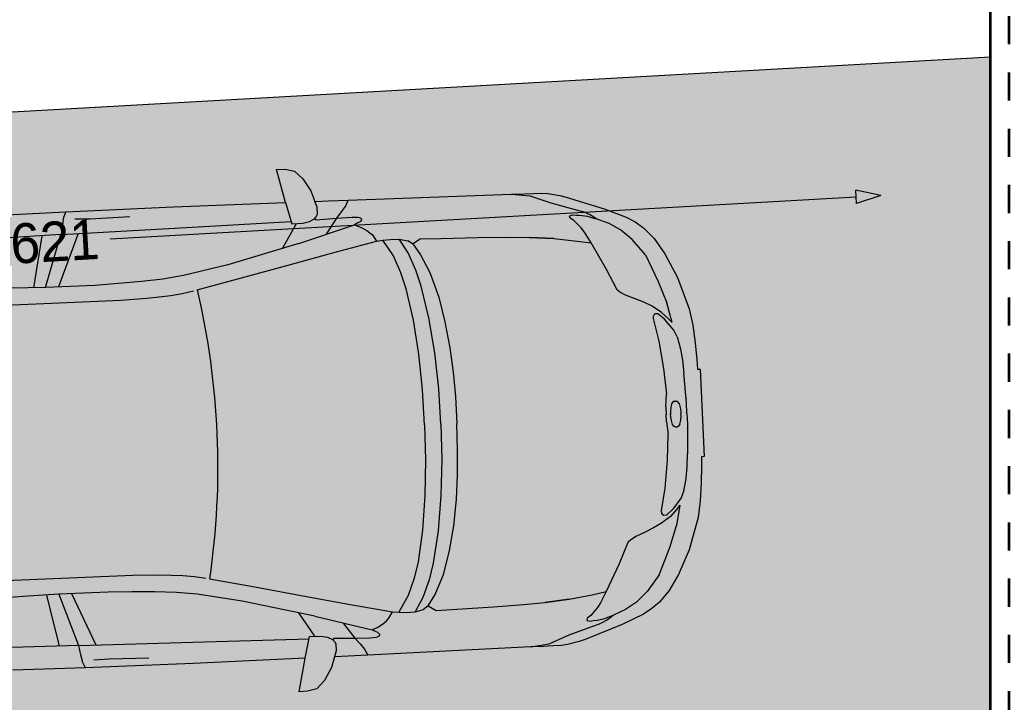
# Model space of a CAD drawing. Header units: millimetres. Extents: x 635850 to 824661, y -5878409 to -5774454.
# Drawn here: x 782002 to 785725, y -5785542 to -5782973 of the extents above; entities that cross this region are included whole.
import ezdxf

# ---------------------------------------------------------------- set-up
doc = ezdxf.new("R2010")
doc.units = ezdxf.units.MM
doc.header["$MEASUREMENT"] = 0
doc.linetypes.add('Dashed', pattern=[211.666667, 105.833333, -105.833333])
for name, color, linetype, lineweight, true_color in [('2D Drafting - General_Pen_No__241', 7, 'Continuous', 13, 0xe8e8e8), ('A - Ndertesa 1 - Veturat_Pen_No__102', 7, 'Continuous', 13, 0xcccccc), ('A - Ndertesa 7 - Ndertesa 4 - Dimensionimi Bazik_Pen_No__102', 7, 'Continuous', 13, 0xcccccc), ('A - Ndertesa 7 - Ndertesa 4 - Dimensionimi Bazik_Pen_No__82', 7, 'Continuous', 20, 0xaaaaaa), ('A - Ndertesa 7 - Veturat_Pen_No__102', 7, 'Continuous', 13, 0xcccccc), ('A - Situacioni_Pen_No__82', 7, 'Continuous', 20, 0xaaaaaa)]:
    doc.layers.add(name, color=color, linetype=linetype, lineweight=lineweight, true_color=true_color)
doc.layers.add('A - Ndertesa 5 - 2D Drafting - General_Pen_No__6', color=5, linetype='Continuous', lineweight=35)
doc.layers.add('A - Ndertesa 7  - Pllaka meskatitt_Pen_No__7', color=7, linetype='Continuous', lineweight=35)
doc.layers.add('A - Ndertesa 7  - Pllaka meskatitt', color=7, linetype='Continuous')
doc.layers.add('A - Ndertesa 7 - Ndertesa 4 - Dimensionimi Bazik', color=7, linetype='Continuous')
doc.styles.add('GENERATED_STYLE_1', font='GOTHIC.TTF')
doc.dimstyles.new('GENERATED_STYLE__1', dxfattribs={"dimtxt": 150, "dimasz": 91.78744, "dimexe": 0.18, "dimexo": 0.0625, "dimgap": 0, "dimtad": 0, "dimdec": 0, "dimlfac": 0.1, "dimzin": 0, "dimdsep": 46, "dimtxsty": 'GENERATED_STYLE_1', "dimblk": 'ARROWHEAD_5', "dimblk1": 'ARROWHEAD_5', "dimblk2": 'ARROWHEAD_5', "dimcen": 0.09, "dimse1": 1, "dimse2": 1, "dimclrd": 256, "dimclre": 256, "dimclrt": 256, "dimadec": 0, "dimazin": 0, "dimtfac": 1, "dimtdec": 4, "dimtmove": 0, "dimatfit": 3, "dimfxl": 0, "dimtolj": 1, "dimtzin": 0, "dimarcsym": 0})

# ---------------------------------------------------------------- blocks, each defined once
blk = doc.blocks.new('Slab_4', base_point=(764617.5, -5778938.9))
at = {"layer": 'A - Ndertesa 7  - Pllaka meskatitt_Pen_No__7', "color": 7, "linetype": 'Continuous', "lineweight": 35, "flags": 128}
blk.add_lwpolyline([(764617.5, -5778938.9), (750355, -5780623.3), (750355, -5821675.8), (764660.1, -5821033.7), (785655, -5820354.8), (785655, -5777754.2), (764617.5, -5778938.7)], close=True, dxfattribs=at)
blk = doc.blocks.new('Car 05 25')
at = {"layer": 'A - Ndertesa 1 - Veturat_Pen_No__102', "color": 254, "linetype": 'Continuous', "lineweight": 13, "true_color": 0xcccccc}
for p, q in [((1129.9, 858.5), (1120.7, 838.2)), ((1957.8, 858.1), (1977.2, 777.4)), ((2075.3, 835.7), (2067.9, 857.7)), ((2182.3, 834.1), (2193.2, 856.5)), ((1119.5, 833.3), (1115.1, 808.9)), ((1120.2, 836.3), (1119.5, 833.3)), ((1120.7, 838.2), (1120.2, 836.3)), ((1162.6, 830.5), (1220.1, 829.1)), ((1220.1, 829.1), (1369.7, 831.5)), ((2075.2, 809.4), (2075.3, 835.7)), ((2166.8, 813.8), (2182.3, 834.1)), ((2808, 852.6), (2876.9, 843.3)), ((2876.9, 843.3), (2954.2, 813.7)), ((2904.1, 832.9), (2905.1, 832.8)), ((1115.1, 808.9), (1108.6, 774)), ((1537.6, 780), (1975, 786.1)), ((2019.6, 777.4), (2044.5, 783.1)), ((2044.5, 783.1), (2063.4, 792.3)), ((2063.4, 792.3), (2070.4, 799.9)), ((2068.7, 787.7), (2065.4, 794.5)), ((2068.7, 787.7), (2148, 790.5)), ((2070.4, 799.9), (2075.2, 809.4)), ((2106.5, 732.2), (2148, 790.5)), ((2148, 790.5), (2166.8, 813.8)), ((2148, 790.5), (2205.6, 792.2)), ((2205.6, 792.2), (2227.2, 791)), ((2227.2, 791), (2232.6, 790)), ((2232.6, 790), (2237.9, 787.3)), ((2240.8, 784), (2237.9, 787.3)), ((2240.9, 780.5), (2240.8, 784)), ((2954.2, 813.7), (3075.8, 774.7)), ((1108.6, 774), (813.6, 769.3)), ((1036.3, 772.8), (996.5, 578.8)), ((1042, 578), (1107.6, 774)), ((1173.3, 774.9), (1090.3, 577.9)), ((1108.6, 774), (1537.6, 780)), ((1939.2, 686.2), (1995.9, 777.4)), ((1977.2, 777.4), (2019.6, 777.4)), ((2000.4, 701.6), (2213.5, 763)), ((2226.6, 769.9), (2213.5, 763)), ((2213.5, 763), (2238.3, 752.2)), ((2234.4, 774), (2226.6, 769.9)), ((2238.5, 776.9), (2234.4, 774)), ((2238.3, 752.2), (2258.5, 739.7)), ((2238.5, 776.9), (2240.9, 780.5)), ((3022.5, 758.3), (3023.7, 762.5)), ((3024.5, 753.7), (3022.5, 758.3)), ((3023.7, 762.5), (3034.6, 765.1)), ((3037.9, 743.5), (3024.5, 753.7)), ((3034.6, 765.1), (3046.9, 763.8)), ((3046.9, 763.8), (3060.9, 762.9)), ((3060.9, 762.9), (3089.9, 757.4)), ((3100.5, 763.1), (3075.8, 774.7)), ((3089.9, 757.4), (3108.4, 751.4)), ((3114.1, 753.3), (3100.5, 763.1)), ((3108.4, 751.4), (3122.9, 746.4)), ((3122.9, 746.4), (3114.1, 753.3)), ((3170.1, 726.6), (3122.9, 746.4)), ((2258.5, 739.7), (2269, 731.1)), ((2269, 731.1), (2278.8, 722)), ((2278.8, 722), (2293.8, 697.7)), ((3050.6, 730.7), (3037.9, 743.5)), ((3064.5, 714.6), (3050.6, 730.7)), ((3077, 697.8), (3064.5, 714.6)), ((3211.7, 701), (3170.1, 726.6)), ((2000.4, 701.6), (1730.4, 633.8)), ((2122, 660), (2293.8, 697.7)), ((2293.8, 697.7), (2317.2, 700.7)), ((2293.8, 697.6), (2293.8, 697.7)), ((2317.2, 700.7), (2345.7, 702.7)), ((2355.1, 639.9), (2317.2, 700.7)), ((2345.7, 702.7), (2378.9, 702)), ((2410.1, 649.1), (2378.9, 702)), ((2378.9, 702), (2410.6, 694.2)), ((2410.6, 694.2), (2410.6, 694.2)), ((2428.7, 681.7), (2410.6, 694.2)), ((2428.7, 681.7), (2457.3, 700)), ((2428.8, 681.7), (2428.7, 681.7)), ((2428.8, 681.7), (2456.7, 639.8)), ((2457.3, 700), (2535.5, 698)), ((2535.4, 698), (2673.2, 695.5)), ((2535.5, 698), (2535.5, 698)), ((2673.2, 695.5), (2787.2, 691.5)), ((2787.2, 691.5), (2868.4, 687.2)), ((2868.4, 687.2), (2959.7, 679)), ((2959.7, 679), (2868.4, 687.2)), ((2959.7, 679), (3047.2, 666.2)), ((3100, 656.6), (3077, 697.8)), ((3254.3, 663.2), (3211.7, 701)), ((1730.4, 633.8), (1562, 600.6)), ((1952.8, 621.3), (2122, 660)), ((2379.8, 575.4), (2355.1, 639.9)), ((2436, 583.2), (2410.1, 649.1)), ((2456.7, 639.8), (2487.2, 574.3)), ((3047.2, 666.2), (3100, 656.6)), ((3152.9, 553.9), (3100, 656.6)), ((3301.9, 602.8), (3254.3, 663.2)), ((1562, 600.6), (1483.9, 590.1)), ((1779.6, 581.8), (1952.8, 621.3)), ((3301.9, 602.8), (3346, 501.4)), ((907.3, 580.3), (772.8, 585)), ((1042, 578), (907.3, 580.3)), ((1227.8, 577.5), (1042, 578)), ((1316.1, 580.5), (1227.8, 577.5)), ((1403, 584.4), (1316.1, 580.5)), ((1483.9, 590.1), (1403, 584.4)), ((1610.7, 544.1), (1779.6, 581.8)), ((2397.3, 514.3), (2379.8, 575.4)), ((2453.6, 521.6), (2436, 583.2)), ((2487.2, 574.3), (2491.8, 562)), ((2491.8, 562), (2517.9, 477)), ((1322.6, 518.1), (1420.5, 521.7)), ((1420.5, 521.7), (1466.6, 524)), ((1466.6, 524), (1510.9, 527.6)), ((1510.9, 527.6), (1554.3, 533.1)), ((1554.3, 533.1), (1596.8, 541)), ((1597.3, 541.2), (1596.7, 540.9)), ((2477.6, 401.1), (2453.6, 521.6)), ((3189.6, 475.6), (3152.9, 553.9)), ((756.8, 518.1), (1322.6, 518.1)), ((2419.3, 395.7), (2397.3, 514.3)), ((3346, 501.4), (3374.3, 419.6)), ((2517.9, 477), (2537.5, 384.1)), ((3199.4, 466.8), (3189.6, 475.6)), ((3220.7, 454.4), (3199.4, 466.8)), ((3256.1, 439.2), (3220.7, 454.4)), ((3288.4, 425.1), (3256.1, 439.2)), ((3319.4, 408.4), (3288.4, 425.1)), ((3391.1, 344.2), (3374.3, 419.6)), ((2433.7, 266.1), (2419.3, 395.7)), ((2493.9, 269.1), (2477.6, 401.1)), ((2537.5, 384.1), (2551.5, 285.6)), ((3353.5, 384.3), (3319.4, 408.4)), ((3324.7, 377.3), (3321.2, 370.5)), ((3328.3, 379.6), (3324.7, 377.3)), ((3338.5, 379.5), (3328.3, 379.6)), ((3363.6, 357.8), (3338.5, 379.5)), ((3377.2, 360), (3353.5, 384.3)), ((3321.2, 370.5), (3321, 362.1)), ((3321, 362.1), (3338.3, 276.9)), ((3396.7, 315.8), (3363.6, 357.8)), ((3391.1, 344.2), (3377.2, 360)), ((3408.1, 289.4), (3396.7, 315.8)), ((2441.6, 132), (2433.7, 266.1)), ((2503.1, 133.2), (2493.9, 269.1)), ((2551.5, 285.6), (2559.7, 193.7)), ((3338.3, 276.9), (3351.9, 172.7)), ((3408.1, 289.4), (3413.8, 267.3)), ((3413.8, 267.3), (3418.5, 242.9)), ((3418.5, 242.9), (3424, 200.7)), ((2559.7, 193.7), (2564.4, 101.2)), ((3424, 200.7), (3427.7, 152)), ((3351.9, 172.7), (3358.3, 75.9)), ((3432.4, 40), (3427.7, 152)), ((2444, 0), (2441.6, 132)), ((2506, 0), (2503.1, 133.2)), ((2564.4, 101.2), (2566, 0)), ((3354, 27.9), (3358.3, 75.9)), ((3376.3, 39), (3372.5, 23.7)), ((3382, 46.6), (3376.3, 39)), ((3386.2, 48.4), (3382, 46.6)), ((3386.2, 48.4), (3394.3, 48.4)), ((3398.5, 46.6), (3394.3, 48.4)), ((3404.2, 39), (3398.5, 46.6)), ((3404.2, 39), (3408, 23.7)), ((3431.8, 57.4), (3431.8, 56.8)), ((3432, 0), (3432.4, 40)), ((2444, 0), (2441.6, -132)), ((2564.4, -101.2), (2566, 0)), ((3354, 27.9), (3354, -0.8)), ((3354, -27.9), (3354, 0.8)), ((3370.9, 11.7), (3370.3, -0.8)), ((3370.9, -11.7), (3370.3, 0.8)), ((3372.5, 23.7), (3370.9, 11.7)), ((3408, 23.7), (3409.8, 8.1)), ((3409.8, 8.1), (3409.8, 0)), ((3432, 0), (3432.4, -40)), ((2506, 0), (2503.1, -133.2)), ((3354, -27.9), (3358.3, -75.9)), ((3372.5, -23.7), (3370.9, -11.7)), ((3376.3, -39), (3372.5, -23.7)), ((3404.2, -39), (3408, -23.7)), ((3408, -23.7), (3409.8, -8.1)), ((3409.8, -8.1), (3409.8, 0)), ((3382, -46.6), (3376.3, -39)), ((3386.2, -48.4), (3382, -46.6)), ((3386.2, -48.4), (3394.3, -48.4)), ((3398.5, -46.6), (3394.3, -48.4)), ((3404.2, -39), (3398.5, -46.6)), ((3432.4, -40), (3427.7, -152)), ((3431.8, -57.4), (3431.8, -56.8)), ((2559.7, -193.7), (2564.4, -101.2)), ((3351.9, -172.7), (3358.3, -75.9)), ((2441.6, -132), (2433.7, -266.1)), ((2503.1, -133.2), (2493.9, -269.1)), ((3338.3, -276.9), (3351.9, -172.7)), ((3424, -200.7), (3427.7, -152)), ((2551.5, -285.6), (2559.7, -193.7)), ((3418.5, -242.9), (3424, -200.7)), ((3413.8, -267.3), (3418.5, -242.9)), ((2433.7, -266.1), (2419.3, -395.7)), ((2493.9, -269.1), (2477.6, -401.1)), ((2537.5, -384.1), (2551.5, -285.6)), ((3321, -362.1), (3338.3, -276.9)), ((3408.1, -289.4), (3396.7, -315.8)), ((3408.1, -289.4), (3413.8, -267.3)), ((3396.7, -315.8), (3363.6, -357.8)), ((3321.2, -370.5), (3321, -362.1)), ((3324.7, -377.3), (3321.2, -370.5)), ((3363.6, -357.8), (3338.5, -379.5)), ((3377.2, -360), (3353.5, -384.3)), ((3391.1, -344.2), (3374.3, -419.6)), ((3391.1, -344.2), (3377.2, -360)), ((2419.3, -395.7), (2397.3, -514.3)), ((2477.6, -401.1), (2453.6, -521.6)), ((2517.9, -477), (2537.5, -384.1)), ((3319.4, -408.4), (3288.4, -425.1)), ((3353.5, -384.3), (3319.4, -408.4)), ((3328.3, -379.6), (3324.7, -377.3)), ((3338.5, -379.5), (3328.3, -379.6)), ((3256.1, -439.2), (3220.7, -454.4)), ((3288.4, -425.1), (3256.1, -439.2)), ((3346, -501.4), (3374.3, -419.6)), ((2491.8, -562), (2517.9, -477)), ((3189.6, -475.6), (3152.9, -553.9)), ((3199.4, -466.8), (3189.6, -475.6)), ((3220.7, -454.4), (3199.4, -466.8)), ((756.8, -518.1), (1322.6, -518.1)), ((1322.6, -518.1), (1420.5, -521.7)), ((2397.3, -514.3), (2379.8, -575.4)), ((3301.9, -602.8), (3346, -501.4)), ((1420.5, -521.7), (1466.6, -524)), ((1466.6, -524), (1510.9, -527.6)), ((1510.9, -527.6), (1554.3, -533.1)), ((1554.3, -533.1), (1596.8, -541)), ((1597.3, -541.2), (1596.7, -540.9)), ((1610.7, -544.1), (1779.6, -581.8)), ((2453.6, -521.6), (2436, -583.2)), ((3152.9, -553.9), (3100, -656.6)), ((1042, -578), (907.3, -580.3)), ((1036.3, -772.8), (996.5, -578.8)), ((1227.8, -577.5), (1042, -578)), ((1042, -578), (1107.6, -774)), ((1173.3, -774.9), (1090.3, -577.9)), ((1316.1, -580.5), (1227.8, -577.5)), ((1403, -584.4), (1316.1, -580.5)), ((1483.9, -590.1), (1403, -584.4)), ((1562, -600.6), (1483.9, -590.1)), ((1779.6, -581.8), (1952.8, -621.3)), ((2379.8, -575.4), (2355.1, -639.9)), ((2436, -583.2), (2410.1, -649.1)), ((2456.7, -639.8), (2487.2, -574.3)), ((2487.2, -574.3), (2491.8, -562)), ((1730.4, -633.8), (1562, -600.6)), ((1952.8, -621.3), (2122, -660)), ((3301.9, -602.8), (3254.3, -663.2)), ((2000.4, -701.6), (1730.4, -633.8)), ((2122, -660), (2293.8, -697.7)), ((2355.1, -639.9), (2317.2, -700.7)), ((2410.1, -649.1), (2378.9, -702)), ((2428.8, -681.7), (2456.7, -639.8)), ((2959.7, -679), (3047.2, -666.2)), ((3047.2, -666.2), (3100, -656.6)), ((3100, -656.6), (3077, -697.8)), ((3254.3, -663.2), (3211.7, -701)), ((1939.2, -686.2), (1995.9, -777.4)), ((2000.4, -701.6), (2213.5, -763)), ((2278.8, -722), (2293.8, -697.7)), ((2293.8, -697.6), (2293.8, -697.7)), ((2293.8, -697.7), (2317.2, -700.7)), ((2317.2, -700.7), (2345.7, -702.7)), ((2345.7, -702.7), (2378.9, -702)), ((2378.9, -702), (2410.6, -694.2)), ((2428.7, -681.7), (2410.6, -694.2)), ((2410.6, -694.2), (2410.6, -694.2)), ((2428.8, -681.7), (2428.7, -681.7)), ((2428.7, -681.7), (2457.3, -700)), ((2457.3, -700), (2535.5, -698)), ((2535.4, -698), (2673.2, -695.5)), ((2535.5, -698), (2535.5, -698)), ((2673.2, -695.5), (2787.2, -691.5)), ((2787.2, -691.5), (2868.4, -687.2)), ((2868.4, -687.2), (2959.7, -679)), ((2959.7, -679), (2868.4, -687.2)), ((3077, -697.8), (3064.5, -714.6)), ((3211.7, -701), (3170.1, -726.6)), ((2106.5, -732.2), (2148, -790.5)), ((2238.3, -752.2), (2258.5, -739.7)), ((2258.5, -739.7), (2269, -731.1)), ((2269, -731.1), (2278.8, -722)), ((3037.9, -743.5), (3024.5, -753.7)), ((3050.6, -730.7), (3037.9, -743.5)), ((3064.5, -714.6), (3050.6, -730.7)), ((3170.1, -726.6), (3122.9, -746.4)), ((1108.6, -774), (813.6, -769.3)), ((1108.6, -774), (1537.6, -780)), ((1115.1, -808.9), (1108.6, -774)), ((1537.6, -780), (1975, -786.1)), ((1957.8, -858.1), (1977.2, -777.4)), ((1977.2, -777.4), (2019.6, -777.4)), ((2019.6, -777.4), (2044.5, -783.1)), ((2213.5, -763), (2238.3, -752.2)), ((2226.6, -769.9), (2213.5, -763)), ((2234.4, -774), (2226.6, -769.9)), ((2238.5, -776.9), (2234.4, -774)), ((2238.5, -776.9), (2240.9, -780.5)), ((2240.9, -780.5), (2240.8, -784)), ((2954.2, -813.7), (3075.8, -774.7)), ((3024.5, -753.7), (3022.5, -758.3)), ((3022.5, -758.3), (3023.7, -762.5)), ((3023.7, -762.5), (3034.6, -765.1)), ((3034.6, -765.1), (3046.9, -763.8)), ((3046.9, -763.8), (3060.9, -762.9)), ((3060.9, -762.9), (3089.9, -757.4)), ((3100.5, -763.1), (3075.8, -774.7)), ((3089.9, -757.4), (3108.4, -751.4)), ((3114.1, -753.3), (3100.5, -763.1)), ((3108.4, -751.4), (3122.9, -746.4)), ((3122.9, -746.4), (3114.1, -753.3)), ((1119.5, -833.3), (1115.1, -808.9)), ((2044.5, -783.1), (2063.4, -792.3)), ((2063.4, -792.3), (2070.4, -799.9)), ((2068.7, -787.7), (2065.4, -794.5)), ((2068.7, -787.7), (2148, -790.5)), ((2070.4, -799.9), (2075.2, -809.4)), ((2075.2, -809.4), (2075.3, -835.7)), ((2148, -790.5), (2166.8, -813.8)), ((2148, -790.5), (2205.6, -792.2)), ((2166.8, -813.8), (2182.3, -834.1)), ((2205.6, -792.2), (2227.2, -791)), ((2227.2, -791), (2232.6, -790)), ((2232.6, -790), (2237.9, -787.3)), ((2240.8, -784), (2237.9, -787.3)), ((2876.9, -843.3), (2954.2, -813.7)), ((1120.2, -836.3), (1119.5, -833.3)), ((1120.7, -838.2), (1120.2, -836.3)), ((1129.9, -858.5), (1120.7, -838.2)), ((1162.6, -830.5), (1220.1, -829.1)), ((1220.1, -829.1), (1369.7, -831.5)), ((2075.3, -835.7), (2067.9, -857.7)), ((2182.3, -834.1), (2193.2, -856.5)), ((2808, -852.6), (2876.9, -843.3))]:
    blk.add_line(p, q, dxfattribs=at)
at = {"layer": 'A - Ndertesa 1 - Veturat_Pen_No__102', "color": 254, "linetype": 'Continuous', "lineweight": 13, "true_color": 0xcccccc, "flags": 128}
blk.add_lwpolyline([(856.5, -856.2), (1129.9, -858.5), (1536.1, -860.4), (1957.8, -858.1), (1928.9, -983.2), (1961.1, -983.2), (1996.9, -974.9), (2026.9, -945), (2054.6, -897.6), (2067.9, -857.7), (2119.9, -857.4), (2193.2, -856.5), (2808, -852.6), (2855.7, -852.6), (2891.4, -852.5), (2922.5, -852), (2945.2, -849.4), (2989.6, -839.6), (3013.6, -833.1), (3154.3, -782.6), (3235.9, -747.6), (3269.1, -728.3), (3298.6, -705.6), (3337.3, -663.4), (3374.5, -603.6), (3418.4, -512.7), (3457.5, -393.1), (3468.3, -330.9), (3474.5, -263.7), (3478.3, -199.9), (3479.4, -164.9), (3489.5, -164.9), (3489.5, 164.9), (3479.4, 164.9), (3478.3, 199.9), (3474.5, 263.7), (3468.3, 330.9), (3457.5, 393.1), (3418.4, 512.7), (3374.5, 603.6), (3337.3, 663.4), (3298.6, 705.6), (3269.1, 728.3), (3235.9, 747.6), (3154.3, 782.6), (3013.6, 833.1), (2989.6, 839.6), (2945.2, 849.4), (2922.5, 852), (2891.4, 852.5), (2855.7, 852.6), (2808, 852.6), (2193.2, 856.5), (2119.9, 857.4), (2067.9, 857.7), (2054.6, 897.6), (2026.9, 945), (1996.9, 974.9), (1961.1, 983.2), (1928.9, 983.2), (1957.8, 858.1), (1536.1, 860.4), (1129.9, 858.5), (856.5, 856.2)], dxfattribs=at)
at = {"layer": 'A - Ndertesa 1 - Veturat_Pen_No__102', "color": 254, "linetype": 'Continuous', "lineweight": 13, "true_color": 0xcccccc}
blk.add_arc((-1245.2, 0), 2907.3, 349.2142, 10.7858, dxfattribs=at)
blk = doc.blocks.new('*D1650', base_point=(664183.8, -5827429.5))
at = {"layer": 'A - Ndertesa 7 - Ndertesa 4 - Dimensionimi Bazik_Pen_No__102', "linetype": 'Continuous', "lineweight": 13, "true_color": 0xcccccc}
for points in [[(785655, -5781688.3), (785560.4, -5781668.6), (785563.2, -5781718.5)], [(750363.7, -5783673.7), (750458.2, -5783693.4), (750455.4, -5783643.5)]]:
    blk.add_hatch(color=254, dxfattribs=at).paths.add_polyline_path(points)
at = {"layer": 'A - Ndertesa 7 - Ndertesa 4 - Dimensionimi Bazik_Pen_No__102', "color": 254, "linetype": 'Continuous', "lineweight": 13, "true_color": 0xcccccc}
for p, q in [((785563.2, -5781718.5), (785560.4, -5781668.6)), ((785655, -5781688.3), (785560.4, -5781668.6)), ((785561.8, -5781693.6), (768295.5, -5782664.9)), ((785655, -5781688.3), (785563.2, -5781718.5)), ((767723.1, -5782697.1), (750456.8, -5783668.5)), ((750363.7, -5783673.7), (750455.4, -5783643.5)), ((750455.4, -5783643.5), (750458.2, -5783693.4)), ((750363.7, -5783673.7), (750458.2, -5783693.4))]:
    blk.add_line(p, q, dxfattribs=at)
at = {"layer": 'A - Ndertesa 7 - Ndertesa 4 - Dimensionimi Bazik_Pen_No__82', "color": 253, "lineweight": 20, "true_color": 0xaaaaaa, "insert": (767751.4, -5782770.7), "char_height": 150, "attachment_point": 7, "rotation": 3.2198, "style": 'GENERATED_STYLE_1'}
blk.add_mtext('\\A1;{\\pql;\\fCentury Gothic|b0|i0|c0|p34;3,535}', dxfattribs=at)
blk = doc.blocks.new('ARROWHEAD_5')
at = {"linetype": 'Continuous', "lineweight": 0}
blk.add_hatch(color=0, dxfattribs=at).paths.add_polyline_path([(-1, 0.2679), (0, 0), (-1, -0.2679)])
at = {"color": 0, "linetype": 'Continuous', "lineweight": 0}
blk.add_line((0, 0), (-1, 0), dxfattribs=at)
blk = doc.blocks.new('*D1659', base_point=(664183.8, -5827429.5))
at = {"layer": 'A - Ndertesa 7 - Ndertesa 4 - Dimensionimi Bazik_Pen_No__102', "linetype": 'Continuous', "lineweight": 13, "true_color": 0xcccccc}
for points in [[(785242.4, -5783634.9), (785147.9, -5783615.1), (785150.7, -5783665.1)], [(779042.3, -5783983.7), (779136.9, -5784003.4), (779134.1, -5783953.5)]]:
    blk.add_hatch(color=254, dxfattribs=at).paths.add_polyline_path(points)
at = {"layer": 'A - Ndertesa 7 - Ndertesa 4 - Dimensionimi Bazik_Pen_No__102', "color": 254, "linetype": 'Continuous', "lineweight": 13, "true_color": 0xcccccc}
for p, q in [((785150.7, -5783665.1), (785147.9, -5783615.1)), ((785242.4, -5783634.9), (785147.9, -5783615.1)), ((782341.9, -5783798), (785149.3, -5783640.1)), ((785242.4, -5783634.9), (785150.7, -5783665.1)), ((779135.5, -5783978.4), (781942.9, -5783820.5)), ((779042.3, -5783983.7), (779134.1, -5783953.5)), ((779042.3, -5783983.7), (779136.9, -5784003.4)), ((779134.1, -5783953.5), (779136.9, -5784003.4))]:
    blk.add_line(p, q, dxfattribs=at)
at = {"layer": 'A - Ndertesa 7 - Ndertesa 4 - Dimensionimi Bazik_Pen_No__82', "color": 253, "lineweight": 20, "true_color": 0xaaaaaa, "insert": (781971.1, -5783894), "char_height": 150, "attachment_point": 7, "rotation": 3.2198, "style": 'GENERATED_STYLE_1'}
blk.add_mtext('\\A1;{\\pql;\\fCentury Gothic|b0|i0|c0|p34;621}', dxfattribs=at)

msp = doc.modelspace()

# ---------------------------------------------------------------- hatches: boundary and pattern name
at = {"layer": '2D Drafting - General_Pen_No__241', "linetype": 'Continuous', "lineweight": 0, "true_color": 0xf9f9f9}
msp.add_hatch(color=7, dxfattribs=at).paths.add_polyline_path([(750355, -5788051.4), (750355, -5793251.4), (755604.5, -5793251.4), (785655, -5793251.4), (785655, -5783113.7), (765085.1, -5784270.8), (754242.4, -5785551.4), (754242.4, -5788051.4)])

# ---------------------------------------------------------------- linework, layer by layer
at = {"layer": 'A - Ndertesa 5 - 2D Drafting - General_Pen_No__6', "color": 5, "linetype": 'Dashed', "lineweight": 35}
msp.add_lwpolyline([(785725, -5824975.7), (785725, -5774454.4)], dxfattribs=at)
at = {"layer": 'A - Situacioni_Pen_No__82', "color": 253, "linetype": 'Continuous', "lineweight": 20, "true_color": 0xaaaaaa, "flags": 128}
msp.add_lwpolyline([(785655, -5783113.7), (765085.1, -5784270.8), (751561.3, -5785868, 0.205779), (750355, -5786566.7)], format="xyb", dxfattribs=at)

# ---------------------------------------------------------------- block references
at = {"layer": 'A - Ndertesa 7  - Pllaka meskatitt', "color": 7, "linetype": 'Continuous', "lineweight": 35}
msp.add_blockref('Slab_4', (764617.5, -5778938.9), dxfattribs=at)
at = {"layer": 'A - Ndertesa 7 - Veturat_Pen_No__102', "color": 254, "linetype": 'Continuous', "lineweight": 13, "true_color": 0xcccccc, "xscale": -1, "zscale": 1000, "rotation": 182.4705224290898}
msp.add_blockref('Car 05 25', (781083.3, -5784602.9), dxfattribs=at)

# ---------------------------------------------------------------- dimensions: what is measured, and where the dimension line sits
at = {"layer": 'A - Ndertesa 7 - Ndertesa 4 - Dimensionimi Bazik', "color": 254, "linetype": 'Continuous', "lineweight": 13, "true_color": 0xcccccc}
for base, p1, p2, angle, picture, middle in [((750363.7, -5783673.7), (785655, -5781688.3), (750364.1, -5783680.9), 183.2198, '*D1650', (767998.7, -5782681.6)), ((785242.4, -5783634.9), (779042.4, -5783985), (785242.4, -5783634.9), 3.2198, '*D1659', (782138.2, -5783809.5))]:
    dim = msp.add_linear_dim(base=base, p1=p1, p2=p2, angle=angle, dimstyle='GENERATED_STYLE__1', dxfattribs=at)
    dim.commit()
    dim.dimension.update_dxf_attribs({"geometry": picture, "text_midpoint": middle, "dimtype": 160, "text_rotation": 3.2198})

doc.saveas('drawing.dxf')
